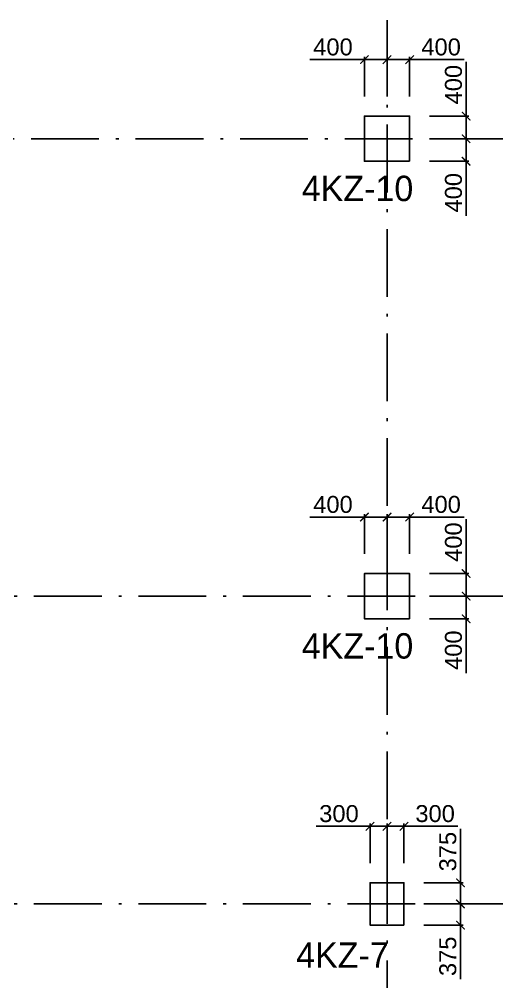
# Model space of a CAD drawing. Header units: millimetres. Extents: x -3831 to 465700, y 39900 to 106100.
# Drawn here: x 245990 to 254442, y 75622 to 92665 of the extents above; entities that cross this region are included whole.
import ezdxf

# ---------------------------------------------------------------- set-up
doc = ezdxf.new("R2010")
doc.units = ezdxf.units.MM
doc.linetypes.add('线型2', pattern=[1850, 1200, -300, 50, -300])
doc.layers.add('column_dim', color=90, linetype='Continuous')
doc.layers.add('DOTE', color=10, linetype='线型2')
doc.layers.add('S_Cl', color=2, linetype='Continuous', lineweight=25)
doc.layers.add('S_ColumFocus', color=2, linetype='Continuous', lineweight=9)
doc.styles.get("Standard").update_dxf_attribs({"font": 'arial.ttf'})
doc.styles.add('xxxx', font='RIF.ttf')
doc.dimstyles.new('ISO-25', dxfattribs={"dimtxt": 2.5, "dimasz": 2.5, "dimexe": 1.25, "dimexo": 0.625, "dimtad": 1, "dimtxsty": 'Standard', "dimcen": 2.5, "dimadec": 0, "dimazin": 0, "dimtfac": 1, "dimtmove": 0, "dimatfit": 3, "dimfxl": 1, "dimarcsym": 0})

# ---------------------------------------------------------------- blocks, each defined once
blk = doc.blocks.new('_ArchTick')
at = {"color": 0, "linetype": 'ByBlock', "const_width": 0.15}
blk.add_lwpolyline([(-0.5, -0.5), (0.5, 0.5)], dxfattribs=at)
blk = doc.blocks.new('*D1070')
at = {"layer": 'column_dim', "color": 0, "lineweight": -2, "transparency": 16777216}
for p, q in [((253250, 90550), (253950, 90550)), ((253900, 90550), (253900, 90150)), ((253250, 90150), (253950, 90150)), ((253900, 90150), (253900, 89186))]:
    blk.add_line(p, q, dxfattribs=at)
at = {"layer": 'Defpoints', "color": 0, "transparency": 16777216}
for p in [(252900, 90550), (253900, 90550), (252900, 90150)]:
    blk.add_point(p, dxfattribs=at)
at = {"layer": 'column_dim', "color": 0, "lineweight": -2, "transparency": 16777216, "xscale": 150, "yscale": 150, "zscale": 150}
for p, rotation in [((253900, 90550), 90), ((253900, 90150), 270)]:
    blk.add_blockref('_ArchTick', p, dxfattribs=dict(at, rotation=rotation))
at = {"layer": 'column_dim', "color": 7, "transparency": 16777216, "insert": (253677, 89593), "char_height": 300, "attachment_point": 5, "rotation": 90}
blk.add_mtext('400', dxfattribs=at)
blk = doc.blocks.new('*D1071')
at = {"layer": 'column_dim', "color": 0, "lineweight": -2, "transparency": 16777216}
for p, q in [((253900, 90950), (253900, 91914)), ((253250, 90950), (253950, 90950)), ((253900, 90550), (253900, 90950)), ((253250, 90550), (253950, 90550))]:
    blk.add_line(p, q, dxfattribs=at)
at = {"layer": 'Defpoints', "color": 0, "transparency": 16777216}
for p in [(252900, 90950), (252900, 90550), (253900, 90550)]:
    blk.add_point(p, dxfattribs=at)
at = {"layer": 'column_dim', "color": 0, "lineweight": -2, "transparency": 16777216, "xscale": 150, "yscale": 150, "zscale": 150}
for p, rotation in [((253900, 90950), 90), ((253900, 90550), 270)]:
    blk.add_blockref('_ArchTick', p, dxfattribs=dict(at, rotation=rotation))
at = {"layer": 'column_dim', "color": 7, "transparency": 16777216, "insert": (253677, 91507), "char_height": 300, "attachment_point": 5, "rotation": 90}
blk.add_mtext('400', dxfattribs=at)
blk = doc.blocks.new('*D1072')
at = {"layer": 'column_dim', "color": 0, "lineweight": -2, "transparency": 16777216}
for p, q in [((252500, 91300), (252500, 92000)), ((252500, 91950), (252900, 91950)), ((252900, 91300), (252900, 92000)), ((252900, 91950), (253864, 91950))]:
    blk.add_line(p, q, dxfattribs=at)
at = {"layer": 'Defpoints', "color": 0, "transparency": 16777216}
for p in [(252500, 91950), (252500, 90950), (252900, 90950)]:
    blk.add_point(p, dxfattribs=at)
at = {"layer": 'column_dim', "color": 0, "lineweight": -2, "transparency": 16777216, "xscale": 150, "yscale": 150, "zscale": 150, "rotation": 180}
blk.add_blockref('_ArchTick', (252500, 91950), dxfattribs=at)
at = {"layer": 'column_dim', "color": 0, "lineweight": -2, "transparency": 16777216, "xscale": 150, "yscale": 150, "zscale": 150}
blk.add_blockref('_ArchTick', (252900, 91950), dxfattribs=at)
at = {"layer": 'column_dim', "color": 7, "transparency": 16777216, "insert": (253457, 92173), "char_height": 300, "attachment_point": 5}
blk.add_mtext('400', dxfattribs=at)
blk = doc.blocks.new('*D1073')
at = {"layer": 'column_dim', "color": 0, "lineweight": -2, "transparency": 16777216}
for p, q in [((252100, 91950), (251136, 91950)), ((252100, 91300), (252100, 92000)), ((252500, 91950), (252100, 91950)), ((252500, 91300), (252500, 92000))]:
    blk.add_line(p, q, dxfattribs=at)
at = {"layer": 'Defpoints', "color": 0, "transparency": 16777216}
for p in [(252500, 91950), (252100, 90950), (252500, 90950)]:
    blk.add_point(p, dxfattribs=at)
at = {"layer": 'column_dim', "color": 0, "lineweight": -2, "transparency": 16777216, "xscale": 150, "yscale": 150, "zscale": 150, "rotation": 180}
blk.add_blockref('_ArchTick', (252100, 91950), dxfattribs=at)
at = {"layer": 'column_dim', "color": 0, "lineweight": -2, "transparency": 16777216, "xscale": 150, "yscale": 150, "zscale": 150}
blk.add_blockref('_ArchTick', (252500, 91950), dxfattribs=at)
at = {"layer": 'column_dim', "color": 7, "transparency": 16777216, "insert": (251543, 92173), "char_height": 300, "attachment_point": 5}
blk.add_mtext('400', dxfattribs=at)
blk = doc.blocks.new('*D1074')
at = {"layer": 'column_dim', "color": 0, "lineweight": -2, "transparency": 16777216}
for p, q in [((253250, 82450), (253950, 82450)), ((253900, 82450), (253900, 82050)), ((253250, 82050), (253950, 82050)), ((253900, 82050), (253900, 81086))]:
    blk.add_line(p, q, dxfattribs=at)
at = {"layer": 'Defpoints', "color": 0, "transparency": 16777216}
for p in [(252900, 82450), (253900, 82450), (252900, 82050)]:
    blk.add_point(p, dxfattribs=at)
at = {"layer": 'column_dim', "color": 0, "lineweight": -2, "transparency": 16777216, "xscale": 150, "yscale": 150, "zscale": 150}
for p, rotation in [((253900, 82450), 90), ((253900, 82050), 270)]:
    blk.add_blockref('_ArchTick', p, dxfattribs=dict(at, rotation=rotation))
at = {"layer": 'column_dim', "color": 7, "transparency": 16777216, "insert": (253677, 81493), "char_height": 300, "attachment_point": 5, "rotation": 90}
blk.add_mtext('400', dxfattribs=at)
blk = doc.blocks.new('*D1075')
at = {"layer": 'column_dim', "color": 0, "lineweight": -2, "transparency": 16777216}
for p, q in [((253900, 82850), (253900, 83814)), ((253250, 82850), (253950, 82850)), ((253900, 82450), (253900, 82850)), ((253250, 82450), (253950, 82450))]:
    blk.add_line(p, q, dxfattribs=at)
at = {"layer": 'Defpoints', "color": 0, "transparency": 16777216}
for p in [(252900, 82850), (252900, 82450), (253900, 82450)]:
    blk.add_point(p, dxfattribs=at)
at = {"layer": 'column_dim', "color": 0, "lineweight": -2, "transparency": 16777216, "xscale": 150, "yscale": 150, "zscale": 150}
for p, rotation in [((253900, 82850), 90), ((253900, 82450), 270)]:
    blk.add_blockref('_ArchTick', p, dxfattribs=dict(at, rotation=rotation))
at = {"layer": 'column_dim', "color": 7, "transparency": 16777216, "insert": (253677, 83407), "char_height": 300, "attachment_point": 5, "rotation": 90}
blk.add_mtext('400', dxfattribs=at)
blk = doc.blocks.new('*D1076')
at = {"layer": 'column_dim', "color": 0, "lineweight": -2, "transparency": 16777216}
for p, q in [((252500, 83200), (252500, 83900)), ((252500, 83850), (252900, 83850)), ((252900, 83200), (252900, 83900)), ((252900, 83850), (253864, 83850))]:
    blk.add_line(p, q, dxfattribs=at)
at = {"layer": 'Defpoints', "color": 0, "transparency": 16777216}
for p in [(252500, 83850), (252500, 82850), (252900, 82850)]:
    blk.add_point(p, dxfattribs=at)
at = {"layer": 'column_dim', "color": 0, "lineweight": -2, "transparency": 16777216, "xscale": 150, "yscale": 150, "zscale": 150, "rotation": 180}
blk.add_blockref('_ArchTick', (252500, 83850), dxfattribs=at)
at = {"layer": 'column_dim', "color": 0, "lineweight": -2, "transparency": 16777216, "xscale": 150, "yscale": 150, "zscale": 150}
blk.add_blockref('_ArchTick', (252900, 83850), dxfattribs=at)
at = {"layer": 'column_dim', "color": 7, "transparency": 16777216, "insert": (253457, 84073), "char_height": 300, "attachment_point": 5}
blk.add_mtext('400', dxfattribs=at)
blk = doc.blocks.new('*D1077')
at = {"layer": 'column_dim', "color": 0, "lineweight": -2, "transparency": 16777216}
for p, q in [((252100, 83850), (251136, 83850)), ((252100, 83200), (252100, 83900)), ((252500, 83850), (252100, 83850)), ((252500, 83200), (252500, 83900))]:
    blk.add_line(p, q, dxfattribs=at)
at = {"layer": 'Defpoints', "color": 0, "transparency": 16777216}
for p in [(252500, 83850), (252100, 82850), (252500, 82850)]:
    blk.add_point(p, dxfattribs=at)
at = {"layer": 'column_dim', "color": 0, "lineweight": -2, "transparency": 16777216, "xscale": 150, "yscale": 150, "zscale": 150, "rotation": 180}
blk.add_blockref('_ArchTick', (252100, 83850), dxfattribs=at)
at = {"layer": 'column_dim', "color": 0, "lineweight": -2, "transparency": 16777216, "xscale": 150, "yscale": 150, "zscale": 150}
blk.add_blockref('_ArchTick', (252500, 83850), dxfattribs=at)
at = {"layer": 'column_dim', "color": 7, "transparency": 16777216, "insert": (251543, 84073), "char_height": 300, "attachment_point": 5}
blk.add_mtext('400', dxfattribs=at)
blk = doc.blocks.new('*D1078')
at = {"layer": 'column_dim', "color": 0, "lineweight": -2, "transparency": 16777216}
for p, q in [((253150, 77000), (253850, 77000)), ((253800, 77000), (253800, 76625)), ((253150, 76625), (253850, 76625)), ((253800, 76625), (253800, 75670))]:
    blk.add_line(p, q, dxfattribs=at)
at = {"layer": 'Defpoints', "color": 0, "transparency": 16777216}
for p in [(252800, 77000), (253800, 77000), (252800, 76625)]:
    blk.add_point(p, dxfattribs=at)
at = {"layer": 'column_dim', "color": 0, "lineweight": -2, "transparency": 16777216, "xscale": 150, "yscale": 150, "zscale": 150}
for p, rotation in [((253800, 77000), 90), ((253800, 76625), 270)]:
    blk.add_blockref('_ArchTick', p, dxfattribs=dict(at, rotation=rotation))
at = {"layer": 'column_dim', "color": 7, "transparency": 16777216, "insert": (253577, 76073), "char_height": 300, "attachment_point": 5, "rotation": 90}
blk.add_mtext('375', dxfattribs=at)
blk = doc.blocks.new('*D1079')
at = {"layer": 'column_dim', "color": 0, "lineweight": -2, "transparency": 16777216}
for p, q in [((253800, 77375), (253800, 78330)), ((253150, 77375), (253850, 77375)), ((253800, 77000), (253800, 77375)), ((253150, 77000), (253850, 77000))]:
    blk.add_line(p, q, dxfattribs=at)
at = {"layer": 'Defpoints', "color": 0, "transparency": 16777216}
for p in [(252800, 77375), (252800, 77000), (253800, 77000)]:
    blk.add_point(p, dxfattribs=at)
at = {"layer": 'column_dim', "color": 0, "lineweight": -2, "transparency": 16777216, "xscale": 150, "yscale": 150, "zscale": 150}
for p, rotation in [((253800, 77375), 90), ((253800, 77000), 270)]:
    blk.add_blockref('_ArchTick', p, dxfattribs=dict(at, rotation=rotation))
at = {"layer": 'column_dim', "color": 7, "transparency": 16777216, "insert": (253577, 77927), "char_height": 300, "attachment_point": 5, "rotation": 90}
blk.add_mtext('375', dxfattribs=at)
blk = doc.blocks.new('*D1080')
at = {"layer": 'column_dim', "color": 0, "lineweight": -2, "transparency": 16777216}
for p, q in [((252500, 77725), (252500, 78425)), ((252800, 77725), (252800, 78425)), ((252500, 78375), (252800, 78375)), ((252800, 78375), (253752, 78375))]:
    blk.add_line(p, q, dxfattribs=at)
at = {"layer": 'Defpoints', "color": 0, "transparency": 16777216}
for p in [(252500, 78375), (252500, 77375), (252800, 77375)]:
    blk.add_point(p, dxfattribs=at)
at = {"layer": 'column_dim', "color": 0, "lineweight": -2, "transparency": 16777216, "xscale": 150, "yscale": 150, "zscale": 150, "rotation": 180}
blk.add_blockref('_ArchTick', (252500, 78375), dxfattribs=at)
at = {"layer": 'column_dim', "color": 0, "lineweight": -2, "transparency": 16777216, "xscale": 150, "yscale": 150, "zscale": 150}
blk.add_blockref('_ArchTick', (252800, 78375), dxfattribs=at)
at = {"layer": 'column_dim', "color": 7, "transparency": 16777216, "insert": (253351, 78598), "char_height": 300, "attachment_point": 5}
blk.add_mtext('300', dxfattribs=at)
blk = doc.blocks.new('*D1081')
at = {"layer": 'column_dim', "color": 0, "lineweight": -2, "transparency": 16777216}
for p, q in [((252200, 77725), (252200, 78425)), ((252500, 77725), (252500, 78425)), ((252200, 78375), (251248, 78375)), ((252500, 78375), (252200, 78375))]:
    blk.add_line(p, q, dxfattribs=at)
at = {"layer": 'Defpoints', "color": 0, "transparency": 16777216}
for p in [(252500, 78375), (252200, 77375), (252500, 77375)]:
    blk.add_point(p, dxfattribs=at)
at = {"layer": 'column_dim', "color": 0, "lineweight": -2, "transparency": 16777216, "xscale": 150, "yscale": 150, "zscale": 150, "rotation": 180}
blk.add_blockref('_ArchTick', (252200, 78375), dxfattribs=at)
at = {"layer": 'column_dim', "color": 0, "lineweight": -2, "transparency": 16777216, "xscale": 150, "yscale": 150, "zscale": 150}
blk.add_blockref('_ArchTick', (252500, 78375), dxfattribs=at)
at = {"layer": 'column_dim', "color": 7, "transparency": 16777216, "insert": (251649, 78598), "char_height": 300, "attachment_point": 5}
blk.add_mtext('300', dxfattribs=at)

msp = doc.modelspace()

# ---------------------------------------------------------------- linework, layer by layer
at = {"layer": 'DOTE'}
for p, q in [((252500, 60000), (252500, 101300)), ((231400, 90550), (272500, 90550)), ((200000, 82450), (272500, 82450)), ((200000, 77000), (272500, 77000))]:
    msp.add_line(p, q, dxfattribs=at)
at = {"layer": 'S_Cl'}
for points in [[(252900, 90150), (252900, 90950), (252100, 90950), (252100, 90150)], [(252900, 82050), (252900, 82850), (252100, 82850), (252100, 82050)], [(252800, 76625), (252800, 77375), (252200, 77375), (252200, 76625)]]:
    msp.add_lwpolyline(points, close=True, dxfattribs=at)

# ---------------------------------------------------------------- texts
at = {"layer": 'S_ColumFocus', "char_height": 450, "attachment_point": 1, "style": 'xxxx'}
for s, insert, width in [('4KZ-10', (250990.98346, 89894.37245), 770.5), ('4KZ-10', (250990.98346, 81794.37245), 770.5), ('4KZ-7', (250890.98346, 76319.37245), 845.875)]:
    msp.add_mtext(s, dxfattribs=dict(at, insert=insert, width=width))

# ---------------------------------------------------------------- dimensions: what is measured, and where the dimension line sits
at = {"layer": 'column_dim'}
for p1, p2, distance, picture, middle in [((252100, 90950), (252500, 90950), 1000, '*D1073', (251543.06276, 92173.1719)), ((252900, 90950), (252500, 90950), -1000, '*D1072', (253456.93724, 92173.1719)), ((252900, 90950), (252900, 90550), 1000, '*D1071', (253676.8281, 91506.93724)), ((252900, 90150), (252900, 90550), -1000, '*D1070', (253676.8281, 89593.06276)), ((252100, 82850), (252500, 82850), 1000, '*D1077', (251543.06276, 84073.1719)), ((252900, 82850), (252500, 82850), -1000, '*D1076', (253456.93724, 84073.1719)), ((252900, 82850), (252900, 82450), 1000, '*D1075', (253676.8281, 83406.93724)), ((252900, 82050), (252900, 82450), -1000, '*D1074', (253676.8281, 81493.06276)), ((252200, 77375), (252500, 77375), 1000, '*D1081', (251649.20191, 78598.27422)), ((252800, 77375), (252500, 77375), -1000, '*D1080', (253350.79809, 78598.27422)), ((252800, 77375), (252800, 77000), 1000, '*D1079', (253576.72578, 77927.4352)), ((252800, 76625), (252800, 77000), -1000, '*D1078', (253576.72578, 76072.5648))]:
    dim = msp.add_aligned_dim(p1=p1, p2=p2, distance=distance, dimstyle='ISO-25', override={"dimtxt": 300, "dimasz": 150, "dimexe": 50, "dimexo": 350, "dimgap": 70, "dimjust": 1, "dimblk1": 'ArchTick', "dimblk2": 'ArchTick', "dimsah": 1, "dimclrt": 7}, dxfattribs=at)
    dim.commit()
    dim.dimension.update_dxf_attribs({"geometry": picture, "text_midpoint": middle})

doc.saveas('drawing.dxf')
